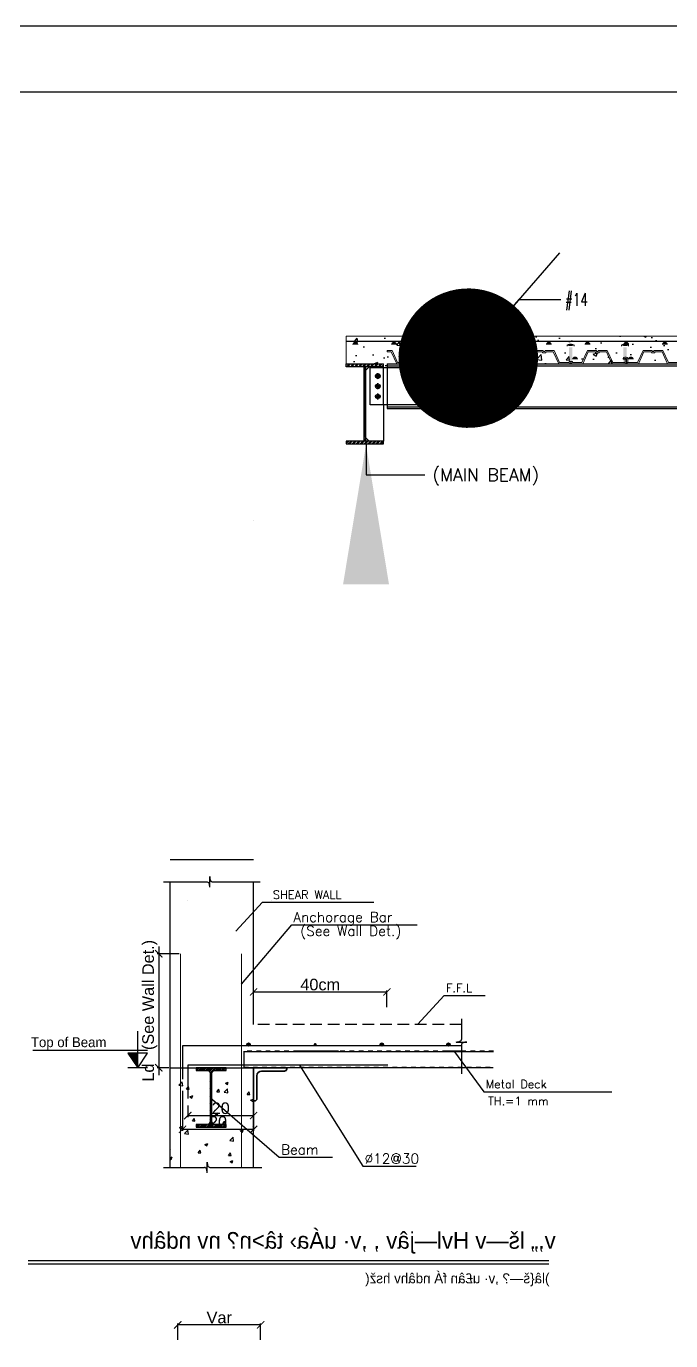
# Model space of a CAD drawing. Header units: inches. Extents: x 1387 to 2676, y -3005 to -2136.
# Drawn here: x 2532.46 to 2546.31, y -2973.37 to -2945.1 of the extents above; entities that cross this region are included whole.
import ezdxf
from ezdxf.enums import TextEntityAlignment as Align

# ---------------------------------------------------------------- set-up
doc = ezdxf.new("R2010")
doc.units = ezdxf.units.IN
doc.header["$MEASUREMENT"] = 0
doc.linetypes.add('HIDDEN', pattern=[0.375, 0.25, -0.125])
doc.linetypes.add('HIDDEN2', pattern=[0.1875, 0.125, -0.0625])
for name, color, linetype in [('1', 1, 'Continuous'), ('2B', 2, 'HIDDEN2'), ('3', 3, 'HIDDEN'), ('4', 4, 'Continuous'), ('5', 7, 'Continuous'), ('6', 6, 'Continuous'), ('7', 7, 'Continuous'), ('8', 1, 'HIDDEN'), ('9', 9, 'Continuous'), ('assign', 2, 'Continuous'), ('DIM', 8, 'Continuous'), ('DIM1', 1, 'Continuous'), ('g', 3, 'Continuous'), ('lateral brace', 5, 'Continuous'), ('Layer4', 118, 'Continuous'), ('LIN', 3, 'Continuous'), ('TEX', 2, 'Continuous'), ('TEXT', 3, 'Continuous')]:
    doc.layers.add(name, color=color, linetype=linetype)
for name, color, linetype, lineweight in [('17', 60, 'Continuous', 18), ('19', 132, 'Continuous', 25), ('2', 2, 'Continuous', 9), ('23', 252, 'Continuous', 18), ('27', 122, 'Continuous', 25), ('29', 151, 'Continuous', 25), ('30', 86, 'Continuous', 18), ('31', 253, 'Continuous', 13), ('col', 7, 'Continuous', 35)]:
    doc.layers.add(name, color=color, linetype=linetype, lineweight=lineweight)
doc.styles.add('NASKHD', font='NaskhD.shx')
doc.styles.add('PL', font='ROMANH.SHX')
doc.styles.add('ROMAND', font='ROMAND.shx')
doc.styles.add('ROMANS', font='ROMANS')
doc.styles.add('ROMANST', font='romanst.shx')
doc.styles.get("Standard").update_dxf_attribs({"font": 'arial.ttf'})
doc.styles.add('SWISE721Lt Bt', font='swissl.ttf')
doc.linetypes.add('ZIGZAG', pattern='A,0.00254,-5.08,[131,ltypeshp.shx,S=5.08,R=0,X=-5.08,Y=0],-10.16,[131,ltypeshp.shx,S=5.08,R=180,X=5.08,Y=0],-5.08', length=20.32254)
doc.dimstyles.new('LEADER', dxfattribs={"dimtxt": 2, "dimasz": 1, "dimexe": 2, "dimexo": 2, "dimgap": 1, "dimtad": 1, "dimdec": 0, "dimzin": 0, "dimdsep": 46, "dimtxsty": 'ROMANS', "dimblk": 'DOT', "dimcen": 0.09, "dimclrd": 86, "dimclre": 86, "dimclrt": 60, "dimadec": 0, "dimazin": 0, "dimtfac": 1, "dimtdec": 0, "dimtofl": 0, "dimtmove": 0, "dimatfit": 3, "dimldrblk": 'DOT', "dimfxl": 7, "dimfxlon": 1, "dimtolj": 1, "dimtzin": 0, "dimarcsym": 0})
doc.dimstyles.new('LEADER ARROW', dxfattribs={"dimtxt": 2, "dimasz": 3, "dimexe": 2, "dimexo": 2, "dimgap": 1, "dimtad": 1, "dimdec": 0, "dimzin": 0, "dimdsep": 46, "dimtxsty": 'ROMANS', "dimcen": 0.09, "dimclrd": 86, "dimclre": 86, "dimclrt": 60, "dimadec": 0, "dimazin": 0, "dimtfac": 1, "dimtdec": 0, "dimtofl": 0, "dimtmove": 0, "dimatfit": 3, "dimfxl": 7, "dimfxlon": 1, "dimtolj": 1, "dimtzin": 0, "dimarcsym": 0})

# ---------------------------------------------------------------- blocks, each defined once
blk = doc.blocks.new('DEK')
at = {"layer": '17'}
for p, q in [((-5.896, 0), (-5.896, 0.02)), ((-5.896, 0), (-5.848, 0)), ((-5.848, 0.02), (-5.848, 0)), ((-5.838, 0.078), (-5.807, 0.078)), ((-5.838, 0.031), (-5.807, 0.031)), ((-5.792, 0.078), (-5.807, 0.078)), ((-5.792, 0.031), (-5.807, 0.031)), ((-5.781, -0.103), (-5.781, 0.02)), ((-5.734, -0.103), (-5.734, 0.02)), ((-5.182, 0.316), (-5.378, -0.122)), ((-5.151, 0.269), (-5.347, -0.169)), ((-4.868, 0.316), (-5.182, 0.316)), ((-4.899, 0.269), (-5.151, 0.269)), ((-4.879, 0.224), (-4.899, 0.269)), ((-4.879, 0.224), (-4.775, 0.224)), ((-4.848, 0.271), (-4.868, 0.316)), ((-4.806, 0.271), (-4.848, 0.271)), ((-4.786, 0.316), (-4.806, 0.271)), ((-4.472, 0.316), (-4.786, 0.316)), ((-4.755, 0.269), (-4.775, 0.224)), ((-4.502, 0.269), (-4.755, 0.269)), ((-4.306, -0.169), (-4.502, 0.269)), ((-4.276, -0.122), (-4.472, 0.316)), ((-3.473, -0.122), (-3.277, 0.316)), ((-3.443, -0.169), (-3.247, 0.269)), ((-3.277, 0.316), (-2.963, 0.316)), ((-3.247, 0.269), (-2.994, 0.269)), ((-2.994, 0.269), (-2.974, 0.224)), ((-2.87, 0.224), (-2.974, 0.224)), ((-2.963, 0.316), (-2.943, 0.271)), ((-2.943, 0.271), (-2.901, 0.271)), ((-2.901, 0.271), (-2.881, 0.316)), ((-2.567, 0.316), (-2.881, 0.316)), ((-2.87, 0.224), (-2.85, 0.269)), ((-2.598, 0.269), (-2.85, 0.269)), ((-2.402, -0.169), (-2.598, 0.269)), ((-2.371, -0.122), (-2.567, 0.316)), ((-1.569, -0.122), (-1.373, 0.316)), ((-1.538, -0.169), (-1.342, 0.269)), ((-1.373, 0.316), (-1.059, 0.316)), ((-1.342, 0.269), (-1.09, 0.269)), ((-1.09, 0.269), (-1.07, 0.224)), ((-0.966, 0.224), (-1.07, 0.224)), ((-1.059, 0.316), (-1.039, 0.271)), ((-1.039, 0.271), (-0.997, 0.271)), ((-0.977, 0.316), (-0.997, 0.271)), ((-0.663, 0.316), (-0.977, 0.316)), ((-0.946, 0.269), (-0.966, 0.224)), ((-0.693, 0.269), (-0.946, 0.269)), ((-0.497, -0.169), (-0.693, 0.269)), ((-0.467, -0.122), (-0.663, 0.316)), ((-0.024, 0), (0.024, 0)), ((-5.378, -0.122), (-5.728, -0.122)), ((-5.347, -0.169), (-5.728, -0.169)), ((-3.915, -0.169), (-4.306, -0.169)), ((-3.946, -0.122), (-4.276, -0.122)), ((-3.927, -0.077), (-3.946, -0.122)), ((-3.927, -0.077), (-3.822, -0.077)), ((-3.896, -0.124), (-3.915, -0.169)), ((-3.896, -0.124), (-3.853, -0.124)), ((-3.853, -0.124), (-3.834, -0.169)), ((-3.834, -0.169), (-3.443, -0.169)), ((-3.822, -0.077), (-3.803, -0.122)), ((-3.803, -0.122), (-3.473, -0.122)), ((-2.011, -0.169), (-2.402, -0.169)), ((-2.042, -0.122), (-2.371, -0.122)), ((-2.022, -0.077), (-2.042, -0.122)), ((-2.022, -0.077), (-1.918, -0.077)), ((-1.991, -0.124), (-2.011, -0.169)), ((-1.991, -0.124), (-1.949, -0.124)), ((-1.949, -0.124), (-1.929, -0.169)), ((-1.929, -0.169), (-1.538, -0.169)), ((-1.918, -0.077), (-1.898, -0.122)), ((-1.898, -0.122), (-1.569, -0.122)), ((-0.137, -0.169), (-0.497, -0.169)), ((-0.137, -0.122), (-0.467, -0.122))]:
    blk.add_line(p, q, dxfattribs=at)
for points in [[(-0.137, -0.122), (-0.03, -0.122, 0.414214), (-0.024, -0.116), (-0.024, 0)], [(-0.137, -0.169), (-0.03, -0.169, 0.414214), (0.024, -0.116), (0.024, 0)]]:
    blk.add_lwpolyline(points, format="xyb", dxfattribs=at)
for centre, radius, start, end in [((-5.838, 0.02), 0.058, 90, 180), ((-5.838, 0.02), 0.0107, 90, 180), ((-5.792, 0.02), 0.058, 0, 90), ((-5.792, 0.02), 0.0107, 0, 90), ((-5.708, -0.099), 0.073, 182.9927, 254.4038), ((-5.726, -0.111), 0.0114, 135.3658, 258.9936)]:
    blk.add_arc(centre, radius, start, end, dxfattribs=at)
blk = doc.blocks.new('_Dot')
at = {"layer": 'DIM', "color": 0, "lineweight": -2}
blk.add_line((-0.5, 0), (-1, 0), dxfattribs=at)
at = {"layer": 'DIM', "color": 0, "const_width": 0.5}
blk.add_lwpolyline([(-0.25, 0, 1), (0.25, 0, 1)], format="xyb", close=True, dxfattribs=at)
blk = doc.blocks.new('P-O')
for p, q in [((0, 0), (-1, 0)), ((0, 0), (0, 2)), ((0, 0), (1, 1)), ((0, 0), (1, 0)), ((-1, -1), (0, 0)), ((0, -2), (0, 0))]:
    blk.add_line(p, q)
blk.add_circle((0, 0), 0.096)
blk = doc.blocks.new('_Open30')
at = {"color": 0, "linetype": 'ByBlock', "lineweight": -2}
for p, q in [((-1, 0), (0, 0)), ((0, 0), (-1, 0)), ((0, 0), (-1, 0))]:
    blk.add_line(p, q, dxfattribs=at)
blk = doc.blocks.new('_ArchTick')
at = {"color": 0, "linetype": 'ByBlock', "const_width": 0.15}
blk.add_lwpolyline([(-0.5, -0.5), (0.5, 0.5)], dxfattribs=at)

msp = doc.modelspace()

# ---------------------------------------------------------------- hatches: boundary and pattern name
h = msp.add_hatch()
h.set_pattern_fill('ANSI31', color=252, scale=0.212143, style=0)
h.set_pattern_definition([(45, (2530.77143, -2963.419446), (-0.01875096, 0.01875096), [])])
edge = h.paths.add_edge_path()
edge.add_line((2536.74854, -2968.720839), (2536.509172, -2968.720839))
edge.add_arc((2536.509172, -2968.657196), 0.063643, 180, 270, ccw=False)
edge.add_line((2536.445529, -2968.657196), (2536.445529, -2967.624768))
edge.add_arc((2536.509172, -2967.624768), 0.063643, 90, 180, ccw=False)
edge.add_line((2536.509172, -2967.561125), (2536.74854, -2967.561125))
edge.add_line((2536.74854, -2967.561125), (2536.74854, -2967.504554))
edge.add_line((2536.74854, -2967.504554), (2536.10504, -2967.504554))
edge.add_line((2536.10504, -2967.504554), (2536.10504, -2967.561125))
edge.add_line((2536.10504, -2967.561125), (2536.344408, -2967.561125))
edge.add_arc((2536.344408, -2967.624768), 0.063643, 0, 90, ccw=False)
edge.add_line((2536.408051, -2967.624768), (2536.408051, -2968.657196))
edge.add_arc((2536.344408, -2968.657196), 0.063643, -90, 0, ccw=False)
edge.add_line((2536.344408, -2968.720839), (2536.10504, -2968.720839))
edge.add_line((2536.10504, -2968.720839), (2536.10504, -2968.777411))
edge.add_line((2536.10504, -2968.777411), (2536.74854, -2968.777411))
edge.add_line((2536.74854, -2968.777411), (2536.74854, -2968.720839))
at = {"layer": '23'}
h = msp.add_hatch(color=5, dxfattribs=at)
h.set_gradient(color1=(0, 0, 255), color2=(112, 112, 255), one_color=1, tint=0.72)
edge = h.paths.add_edge_path()
edge.add_ellipse((2540.670806, -2951.956115), major_axis=(0.074597, 0), ratio=0.329270476, start_angle=180, end_angle=360)
edge.add_ellipse((2540.670806, -2951.956115), major_axis=(0.074597, 0), ratio=0.329270476, start_angle=0, end_angle=180)
h = msp.add_hatch(color=5, dxfattribs=at)
h.set_gradient(color1=(0, 0, 255), color2=(204, 204, 255), one_color=1, tint=0.9)
edge = h.paths.add_edge_path()
edge.add_ellipse((2540.670806, -2951.983626), major_axis=(0.074597, 0), ratio=0.329270476, start_angle=240.7923119, end_angle=300.7986893, ccw=False)
edge.add_line((2540.634404, -2952.005065), (2540.634404, -2952.353841))
edge.add_ellipse((2540.671702, -2952.354318), major_axis=(0.037299, 0), ratio=0.329270476, start_angle=0, end_angle=180, ccw=False)
edge.add_line((2540.709001, -2952.353841), (2540.709001, -2952.004724))
edge = h.paths.add_edge_path()
edge.add_ellipse((2540.671702, -2952.354318), major_axis=(0.037299, 0), ratio=0.329270476, start_angle=0, end_angle=180)
edge.add_ellipse((2540.671702, -2952.354318), major_axis=(0.037299, 0), ratio=0.329270476, start_angle=180, end_angle=360)
h = msp.add_hatch(color=5, dxfattribs=at)
h.set_gradient(color1=(0, 0, 255), color2=(112, 112, 255), one_color=1, tint=0.72)
edge = h.paths.add_edge_path()
edge.add_ellipse((2541.823118, -2951.956115), major_axis=(-0.074597, 0), ratio=0.329270476, start_angle=0, end_angle=180, ccw=False)
edge.add_ellipse((2541.823118, -2951.956115), major_axis=(-0.074597, 0), ratio=0.329270476, start_angle=180, end_angle=360, ccw=False)
h = msp.add_hatch(color=5, dxfattribs=at)
h.set_gradient(color1=(0, 0, 255), color2=(204, 204, 255), one_color=1, tint=0.9)
edge = h.paths.add_edge_path()
edge.add_ellipse((2541.823118, -2951.983626), major_axis=(-0.074597, 0), ratio=0.329270476, start_angle=59.2013107, end_angle=119.2076881)
edge.add_line((2541.85952, -2952.005065), (2541.85952, -2952.353841))
edge.add_ellipse((2541.822221, -2952.354318), major_axis=(-0.037299, 0), ratio=0.329270476, start_angle=180, end_angle=360)
edge.add_line((2541.784922, -2952.353841), (2541.784922, -2952.004724))
edge = h.paths.add_edge_path()
edge.add_ellipse((2541.822221, -2952.354318), major_axis=(-0.037299, 0), ratio=0.329270476, start_angle=180, end_angle=360, ccw=False)
edge.add_ellipse((2541.822221, -2952.354318), major_axis=(-0.037299, 0), ratio=0.329270476, start_angle=0, end_angle=180, ccw=False)
h = msp.add_hatch(color=5, dxfattribs=at)
h.set_gradient(color1=(0, 0, 255), color2=(112, 112, 255), one_color=1, tint=0.72)
edge = h.paths.add_edge_path()
edge.add_ellipse((2543.010969, -2951.956115), major_axis=(0.074597, 0), ratio=0.329270476, start_angle=180, end_angle=360)
edge.add_ellipse((2543.010969, -2951.956115), major_axis=(0.074597, 0), ratio=0.329270476, start_angle=0, end_angle=180)
h = msp.add_hatch(color=5, dxfattribs=at)
h.set_gradient(color1=(0, 0, 255), color2=(204, 204, 255), one_color=1, tint=0.9)
edge = h.paths.add_edge_path()
edge.add_ellipse((2543.010969, -2951.983626), major_axis=(0.074597, 0), ratio=0.329270476, start_angle=240.7923119, end_angle=300.7986893, ccw=False)
edge.add_line((2542.974568, -2952.005065), (2542.974568, -2952.353841))
edge.add_ellipse((2543.011866, -2952.354318), major_axis=(0.037299, 0), ratio=0.329270476, start_angle=0, end_angle=180, ccw=False)
edge.add_line((2543.049165, -2952.353841), (2543.049165, -2952.004724))
edge = h.paths.add_edge_path()
edge.add_ellipse((2543.011866, -2952.354318), major_axis=(0.037299, 0), ratio=0.329270476, start_angle=0, end_angle=180)
edge.add_ellipse((2543.011866, -2952.354318), major_axis=(0.037299, 0), ratio=0.329270476, start_angle=180, end_angle=360)
h = msp.add_hatch(color=5, dxfattribs=at)
h.set_gradient(color1=(0, 0, 255), color2=(112, 112, 255), one_color=1, tint=0.72)
edge = h.paths.add_edge_path()
edge.add_ellipse((2544.153679, -2951.956115), major_axis=(0.074597, 0), ratio=0.329270476, start_angle=180, end_angle=360)
edge.add_ellipse((2544.153679, -2951.956115), major_axis=(0.074597, 0), ratio=0.329270476, start_angle=0, end_angle=180)
h = msp.add_hatch(color=5, dxfattribs=at)
h.set_gradient(color1=(0, 0, 255), color2=(204, 204, 255), one_color=1, tint=0.9)
edge = h.paths.add_edge_path()
edge.add_ellipse((2544.153679, -2951.983626), major_axis=(0.074597, 0), ratio=0.329270476, start_angle=240.7923119, end_angle=300.7986893, ccw=False)
edge.add_line((2544.117277, -2952.005065), (2544.117277, -2952.353841))
edge.add_ellipse((2544.154576, -2952.354318), major_axis=(0.037299, 0), ratio=0.329270476, start_angle=0, end_angle=180, ccw=False)
edge.add_line((2544.191874, -2952.353841), (2544.191874, -2952.004724))
edge = h.paths.add_edge_path()
edge.add_ellipse((2544.154576, -2952.354318), major_axis=(0.037299, 0), ratio=0.329270476, start_angle=0, end_angle=180)
edge.add_ellipse((2544.154576, -2952.354318), major_axis=(0.037299, 0), ratio=0.329270476, start_angle=180, end_angle=360)
h = msp.add_hatch(color=5, dxfattribs=at)
h.set_gradient(color1=(0, 0, 255), color2=(112, 112, 255), one_color=1, tint=0.72)
edge = h.paths.add_edge_path()
edge.add_ellipse((2545.325162, -2951.956115), major_axis=(0.074597, 0), ratio=0.329270476, start_angle=180, end_angle=360)
edge.add_ellipse((2545.325162, -2951.956115), major_axis=(0.074597, 0), ratio=0.329270476, start_angle=0, end_angle=180)
h = msp.add_hatch(color=5, dxfattribs=at)
h.set_gradient(color1=(0, 0, 255), color2=(204, 204, 255), one_color=1, tint=0.9)
edge = h.paths.add_edge_path()
edge.add_ellipse((2545.325162, -2951.983626), major_axis=(0.074597, 0), ratio=0.329270476, start_angle=240.7923119, end_angle=300.7986893, ccw=False)
edge.add_line((2545.28876, -2952.005065), (2545.28876, -2952.353841))
edge.add_ellipse((2545.326059, -2952.354318), major_axis=(0.037299, 0), ratio=0.329270476, start_angle=0, end_angle=180, ccw=False)
edge.add_line((2545.363357, -2952.353841), (2545.363357, -2952.004724))
edge = h.paths.add_edge_path()
edge.add_ellipse((2545.326059, -2952.354318), major_axis=(0.037299, 0), ratio=0.329270476, start_angle=0, end_angle=180)
edge.add_ellipse((2545.326059, -2952.354318), major_axis=(0.037299, 0), ratio=0.329270476, start_angle=180, end_angle=360)
at = {"layer": '5'}
for points in [[(2537.267675, -2967.006348, 1), (2537.196047, -2967.006348, 1)], [(2538.700245, -2967.006348, 1), (2538.628616, -2967.006348, 1)], [(2540.132815, -2967.006348, 1), (2540.061186, -2967.006348, 1)], [(2541.565384, -2967.006348, 1), (2541.493756, -2967.006348, 1)]]:
    msp.add_hatch(color=256, dxfattribs=at).paths.add_polyline_path(points)
at = {"layer": '8'}
h = msp.add_hatch(dxfattribs=at)
h.set_pattern_fill('AR-CONC', color=256, scale=0.005, style=0)
h.set_pattern_definition([(50, (1779.4761, -2849.6741), (0.91092334, -0.0796954), [0.09525, -1.04775]), (355, (1779.4761, -2849.6741), (-0.1762171, 0.9552842), [0.0762, -0.8382029]), (100.45144, (1779.552, -2849.6807), (0.7347062, 0.8755888), [0.08095, -0.8904512]), (46.1842, (1779.4761, -2849.4201), (1.3553952, -0.2102116), [0.142875, -1.571625]), (96.63556, (1779.589, -2849.4376), (1.1870207, 1.2371306), [0.121425, -1.335678]), (351.18415, (1779.4761, -2849.4201), (1.1870207, 1.2371306), [0.1142998, -1.2572987]), (21, (1779.6031, -2849.4836), (0.75807196, -0.511326), [0.09525, -1.04775]), (326, (1779.6031, -2849.4836), (0.3090101, 0.9209398), [0.0762, -0.8382]), (71.45144, (1779.6663, -2849.5262), (1.0670821, 0.4096138), [0.08095, -0.8904497]), (37.5, (1779.4761, -2849.67408), (0.01544302, 0.4227752), [0, -0.82804, 0, -0.8509, 0, -0.841375]), (7.5, (1779.4761, -2849.6741), (0.3340983, 0.50090287), [0, -0.48514, 0, -0.80899, 0, -0.320675]), (327.5, (1779.1929, -2849.67408), (0.67795298, -0.02864372), [0, -0.3175, 0, -0.9906, 0, -1.31445]), (317.5, (1779.0659, -2849.6741), (0.7406459, 0.12713246), [0, -0.41275, 0, -0.65786, 0, -0.93345])])
h.paths.add_polyline_path([(2553.112629, -2951.765585), (2539.331925, -2951.765585), (2539.331925, -2952.365585), (2540.131925, -2952.365585), (2540.131925, -2952.445585), (2540.211925, -2952.445585), (2540.211925, -2952.365585), (2540.416532, -2952.365585), (2540.29892, -2952.102788), (2540.211925, -2952.102788), (2540.211925, -2952.074378), (2540.317331, -2952.074378), (2540.434943, -2952.337175), (2540.632512, -2952.337175), (2540.644329, -2952.310187), (2540.706882, -2952.310187), (2540.7187, -2952.337175), (2540.916271, -2952.337175), (2541.033883, -2952.074378), (2541.222442, -2952.074378), (2541.234259, -2952.101366), (2541.259664, -2952.101366), (2541.271482, -2952.074378), (2541.46004, -2952.074378), (2541.577653, -2952.337175), (2541.775222, -2952.337175), (2541.839849, -2952.337175, 0.414213562), (2541.8434, -2952.333623), (2541.8434, -2952.264136), (2541.871811, -2952.264136), (2541.871811, -2952.333623, -0.414213562), (2541.839849, -2952.365585), (2552.375943, -2952.365585, -0.480211915), (2552.320431, -2952.325688), (2552.320431, -2952.251939, 0.462711214), (2552.292801, -2952.251939, 2.414213562), (2552.286409, -2952.258331), (2552.280016, -2952.259397), (2552.280016, -2952.264136), (2552.251606, -2952.264136), (2552.251606, -2952.251939, -0.414213562), (2552.286409, -2952.217136), (2552.305009, -2952.217136), (2552.314039, -2952.217136, -0.414213562), (2552.348841, -2952.251939), (2552.348841, -2952.337175), (2552.562345, -2952.337175), (2552.679958, -2952.074378), (2552.868516, -2952.074378), (2552.880334, -2952.101366), (2552.905739, -2952.101366), (2552.917556, -2952.074378), (2553.112629, -2952.074378)])
h.paths.add_polyline_path([(2547.283078, -2952.074378), (2547.40069, -2952.337175), (2547.598259, -2952.337175), (2547.610076, -2952.310187), (2547.672629, -2952.310187), (2547.684447, -2952.337175), (2547.882018, -2952.337175), (2547.99963, -2952.074378), (2548.188189, -2952.074378), (2548.200006, -2952.101366), (2548.225411, -2952.101366), (2548.237229, -2952.074378), (2548.425787, -2952.074378), (2548.5434, -2952.337175), (2548.740969, -2952.337175), (2548.805596, -2952.337175, 0.414213562), (2548.809147, -2952.333623), (2548.809147, -2952.264136), (2548.768732, -2952.264136), (2548.768732, -2952.251939, -0.414213562), (2548.803535, -2952.217136), (2548.822136, -2952.217136), (2548.831165, -2952.217136, -0.414213562), (2548.865968, -2952.251939), (2548.865968, -2952.337175), (2549.079472, -2952.337175), (2549.197084, -2952.074378), (2549.385643, -2952.074378), (2549.39746, -2952.101366), (2549.422865, -2952.101366), (2549.434683, -2952.074378), (2549.623241, -2952.074378), (2549.740854, -2952.337175), (2549.938423, -2952.337175), (2549.95024, -2952.310187), (2550.012793, -2952.310187), (2550.02461, -2952.337175), (2550.222181, -2952.337175), (2550.339794, -2952.074378), (2550.528352, -2952.074378), (2550.54017, -2952.101366), (2550.565575, -2952.101366), (2550.577392, -2952.074378), (2550.765951, -2952.074378), (2550.883563, -2952.337175), (2551.081132, -2952.337175), (2551.09295, -2952.310187), (2551.155503, -2952.310187), (2551.16732, -2952.337175), (2551.364891, -2952.337175), (2551.482504, -2952.074378), (2551.671062, -2952.074378), (2551.68288, -2952.101366), (2551.708285, -2952.101366), (2551.720102, -2952.074378), (2551.908661, -2952.074378), (2552.026273, -2952.337175), (2552.223842, -2952.337175), (2552.292021, -2952.337175), (2552.292021, -2952.333623, -0.414213562), (2552.288469, -2952.337175), (2552.223842, -2952.337175), (2552.026273, -2952.337175), (2551.908661, -2952.074378), (2551.720102, -2952.074378), (2551.708285, -2952.101366), (2551.68288, -2952.101366), (2551.671062, -2952.074378), (2551.482504, -2952.074378), (2551.364891, -2952.337175), (2551.16732, -2952.337175), (2551.155503, -2952.310187), (2551.09295, -2952.310187), (2551.081132, -2952.337175), (2550.883563, -2952.337175), (2550.765951, -2952.074378), (2550.577392, -2952.074378), (2550.565575, -2952.101366), (2550.54017, -2952.101366), (2550.528352, -2952.074378), (2550.339794, -2952.074378), (2550.222181, -2952.337175), (2550.02461, -2952.337175), (2550.012793, -2952.310187), (2549.95024, -2952.310187), (2549.938423, -2952.337175), (2549.740854, -2952.337175), (2549.623241, -2952.074378), (2549.434683, -2952.074378), (2549.422865, -2952.101366), (2549.39746, -2952.101366), (2549.385643, -2952.074378), (2549.197084, -2952.074378), (2549.079472, -2952.337175), (2548.865968, -2952.337175), (2548.865968, -2952.251939, 0.414213562), (2548.831165, -2952.217136), (2548.803535, -2952.217136, 0.523430007), (2548.77094, -2952.264136), (2548.797143, -2952.264136), (2548.797143, -2952.245546), (2548.822136, -2952.245546), (2548.837558, -2952.245546), (2548.837558, -2952.264136), (2548.809147, -2952.264136), (2548.809147, -2952.337175), (2548.740969, -2952.337175), (2548.5434, -2952.337175), (2548.425787, -2952.074378), (2548.237229, -2952.074378), (2548.225411, -2952.101366), (2548.200006, -2952.101366), (2548.188189, -2952.074378), (2547.99963, -2952.074378), (2547.882018, -2952.337175), (2547.684447, -2952.337175), (2547.672629, -2952.310187), (2547.610076, -2952.310187), (2547.598259, -2952.337175), (2547.40069, -2952.337175), (2547.283078, -2952.074378), (2547.094519, -2952.074378), (2547.082701, -2952.101366), (2547.057297, -2952.101366), (2547.045479, -2952.074378), (2546.85692, -2952.074378), (2546.739308, -2952.337175), (2546.541737, -2952.337175), (2546.529919, -2952.310187), (2546.467367, -2952.310187), (2546.455549, -2952.337175), (2546.25798, -2952.337175), (2546.140368, -2952.074378), (2545.951809, -2952.074378), (2545.939992, -2952.101366), (2545.914587, -2952.101366), (2545.902769, -2952.074378), (2545.714211, -2952.074378), (2545.596598, -2952.337175), (2545.383095, -2952.337175), (2545.383095, -2952.251939, 0.414213562), (2545.348292, -2952.217136), (2545.320662, -2952.217136, 0.523430007), (2545.288066, -2952.264136), (2545.314269, -2952.264136), (2545.314269, -2952.245546), (2545.339262, -2952.245546), (2545.354684, -2952.245546), (2545.354684, -2952.264136), (2545.326274, -2952.264136), (2545.326274, -2952.337175), (2545.258095, -2952.337175), (2545.060526, -2952.337175), (2544.942914, -2952.074378), (2544.754355, -2952.074378), (2544.742538, -2952.101366), (2544.717133, -2952.101366), (2544.705315, -2952.074378), (2544.516757, -2952.074378), (2544.399144, -2952.337175), (2544.201573, -2952.337175), (2544.189756, -2952.310187), (2544.127203, -2952.310187), (2544.115385, -2952.337175), (2543.917816, -2952.337175), (2543.800204, -2952.074378), (2543.611645, -2952.074378), (2543.599828, -2952.101366), (2543.574423, -2952.101366), (2543.562606, -2952.074378), (2543.374047, -2952.074378), (2543.256435, -2952.337175), (2543.058864, -2952.337175), (2543.047046, -2952.310187), (2542.984493, -2952.310187), (2542.972676, -2952.337175), (2542.775107, -2952.337175), (2542.657494, -2952.074378), (2542.468936, -2952.074378), (2542.457118, -2952.101366), (2542.431713, -2952.101366), (2542.419896, -2952.074378), (2542.231337, -2952.074378), (2542.113725, -2952.337175), (2541.900221, -2952.337175), (2541.900221, -2952.251939, 0.414213562), (2541.865418, -2952.217136), (2541.837788, -2952.217136, 0.523430007), (2541.805193, -2952.264136), (2541.831396, -2952.264136), (2541.831396, -2952.245546), (2541.837788, -2952.245546, 1), (2541.837788, -2952.258331), (2541.831396, -2952.259397), (2541.831396, -2952.264136), (2541.802985, -2952.264136), (2541.802985, -2952.251939, -0.414213562), (2541.837788, -2952.217136), (2541.856389, -2952.217136), (2541.865418, -2952.217136, -0.414213562), (2541.900221, -2952.251939), (2541.900221, -2952.337175), (2542.113725, -2952.337175), (2542.231337, -2952.074378), (2542.419896, -2952.074378), (2542.431713, -2952.101366), (2542.457118, -2952.101366), (2542.468936, -2952.074378), (2542.657494, -2952.074378), (2542.775107, -2952.337175), (2542.972676, -2952.337175), (2542.984493, -2952.310187), (2543.047046, -2952.310187), (2543.058864, -2952.337175), (2543.256435, -2952.337175), (2543.374047, -2952.074378), (2543.562606, -2952.074378), (2543.574423, -2952.101366), (2543.599828, -2952.101366), (2543.611645, -2952.074378), (2543.800204, -2952.074378), (2543.917816, -2952.337175), (2544.115385, -2952.337175), (2544.127203, -2952.310187), (2544.189756, -2952.310187), (2544.201573, -2952.337175), (2544.399144, -2952.337175), (2544.516757, -2952.074378), (2544.705315, -2952.074378), (2544.717133, -2952.101366), (2544.742538, -2952.101366), (2544.754355, -2952.074378), (2544.942914, -2952.074378), (2545.060526, -2952.337175), (2545.258095, -2952.337175), (2545.322722, -2952.337175, 0.414213562), (2545.326274, -2952.333623), (2545.326274, -2952.264136), (2545.285859, -2952.264136), (2545.285859, -2952.251939, -0.414213562), (2545.320662, -2952.217136), (2545.339262, -2952.217136), (2545.348292, -2952.217136, -0.414213562), (2545.383095, -2952.251939), (2545.383095, -2952.337175), (2545.596598, -2952.337175), (2545.714211, -2952.074378), (2545.902769, -2952.074378), (2545.914587, -2952.101366), (2545.939992, -2952.101366), (2545.951809, -2952.074378), (2546.140368, -2952.074378), (2546.25798, -2952.337175), (2546.455549, -2952.337175), (2546.467367, -2952.310187), (2546.529919, -2952.310187), (2546.541737, -2952.337175), (2546.739308, -2952.337175), (2546.85692, -2952.074378), (2547.045479, -2952.074378), (2547.057297, -2952.101366), (2547.082701, -2952.101366), (2547.094519, -2952.074378)], flags=16)
at = {"layer": '8', "linetype": 'Continuous', "ltscale": 0.8}
h = msp.add_hatch(dxfattribs=at)
h.set_pattern_fill('ANSI32', color=256, scale=0.16, style=0)
h.set_pattern_definition([(45, (674.196737, -2734.769525), (-0.0424264069, 0.0424264069), []), (45, (674.22502, -2734.769525), (-0.0424264069, 0.0424264069), [])])
h.paths.add_polyline_path([(2540.131925, -2952.365585), (2539.331925, -2952.365585), (2539.331925, -2952.425585), (2540.131925, -2952.425585)])
h.paths.add_polyline_path([(2539.747925, -2952.425585), (2539.715925, -2952.425585), (2539.715925, -2954.025585), (2539.747925, -2954.025585)])
h.paths.add_polyline_path([(2540.131925, -2954.025585), (2539.331925, -2954.025585), (2539.331925, -2954.085585), (2540.131925, -2954.085585)])

# ---------------------------------------------------------------- linework, layer by layer
at = {"color": 2}
for p, q in [((2535.406916, -2963.507149), (2536.341546, -2963.507149)), ((2536.398849, -2963.621755), (2536.398849, -2963.392544)), ((2536.456151, -2963.507149), (2537.484142, -2963.507149)), ((2541.810297, -2966.448232), (2541.810297, -2966.892329)), ((2541.695691, -2966.949631), (2541.924902, -2966.949631)), ((2541.810297, -2967.006934), (2541.810297, -2967.637175)), ((2535.406916, -2969.646001), (2536.286129, -2969.646001)), ((2536.343432, -2969.760607), (2536.343432, -2969.531395)), ((2536.400734, -2969.646001), (2537.518364, -2969.646001))]:
    msp.add_line(p, q, dxfattribs=at)
msp.add_lwpolyline([(2536.74854, -2968.720839), (2536.509172, -2968.720839, -0.414213562), (2536.445529, -2968.657196), (2536.445529, -2967.624768, -0.414213562), (2536.509172, -2967.561125), (2536.74854, -2967.561125), (2536.74854, -2967.504554), (2536.10504, -2967.504554), (2536.10504, -2967.561125), (2536.344408, -2967.561125, -0.414213562), (2536.408051, -2967.624768), (2536.408051, -2968.657196, -0.414213562), (2536.344408, -2968.720839), (2536.10504, -2968.720839), (2536.10504, -2968.777411), (2536.74854, -2968.777411)], format="xyb", close=True)
for centre, radius, start, end in [((2536.342003, -2963.540044), 0.032898, 47.8172282, 90.7958882), ((2536.33083, -2963.561167), 0.056363, 21.2750126, 53.831378), ((2536.745157, -2963.3803), 0.346524, 182.0247977, 189.7711441), ((2536.554091, -2963.411371), 0.152968, 190.4478257, 203.9974083), ((2536.466867, -2963.453131), 0.056363, 201.2750126, 233.831378), ((2536.455694, -2963.474254), 0.032898, 227.8172282, 270.7958882), ((2536.243607, -2963.602928), 0.152968, 10.4478257, 23.9974083), ((2536.052541, -2963.633998), 0.346524, 2.0247977, 9.7711441), ((2541.777402, -2966.892786), 0.032898, 317.8172282, 0.7958882), ((2541.683448, -2966.603324), 0.346524, 272.0247977, 279.7711441), ((2541.714518, -2966.79439), 0.152968, 280.4478257, 293.9974083), ((2541.756279, -2966.881613), 0.056363, 291.2750126, 323.831378), ((2541.843192, -2967.006477), 0.032898, 137.8172282, 180.7958882), ((2541.864315, -2967.01765), 0.056363, 111.2750126, 143.831378), ((2541.906075, -2967.104873), 0.152968, 100.4478257, 113.9974083), ((2541.937146, -2967.295939), 0.346524, 92.0247977, 99.7711441), ((2536.286586, -2969.678896), 0.032898, 47.8172282, 90.7958882), ((2536.275413, -2969.700019), 0.056363, 21.2750126, 53.831378), ((2536.18819, -2969.741779), 0.152968, 10.4478257, 23.9974083), ((2535.997124, -2969.77285), 0.346524, 2.0247977, 9.7711441), ((2536.68974, -2969.519152), 0.346524, 182.0247977, 189.7711441), ((2536.498674, -2969.550223), 0.152968, 190.4478257, 203.9974083), ((2536.41145, -2969.591983), 0.056363, 201.2750126, 233.831378), ((2536.400277, -2969.613106), 0.032898, 227.8172282, 270.7958882)]:
    msp.add_arc(centre, radius, start, end, dxfattribs=at)
at = {"layer": '1'}
msp.add_lwpolyline([(2502.742051, -3003.152673), (2584.010402, -3003.152673), (2584.010402, -2946.519677), (2502.742051, -2946.519677)], close=True, dxfattribs=at)
at = {"layer": '2', "color": 4}
for p, q in [((2535.770933, -2969.646001), (2535.770933, -2965.050869)), ((2537.082646, -2969.646001), (2537.082646, -2965.050869))]:
    msp.add_line(p, q, dxfattribs=at)
at = {"layer": '23', "linetype": 'Continuous', "ltscale": 0.8}
for q in [(2553.112629, -2951.765585), (2539.331925, -2952.365585)]:
    msp.add_line((2539.331925, -2951.765585), q, dxfattribs=at)
at = {"layer": '23'}
for p, q in [((2540.596208, -2951.956115), (2540.596208, -2951.983942)), ((2540.745403, -2951.983942), (2540.745403, -2951.956115)), ((2541.748521, -2951.983942), (2541.748521, -2951.956115)), ((2541.897715, -2951.956115), (2541.897715, -2951.983942)), ((2542.936372, -2951.956115), (2542.936372, -2951.983942)), ((2543.085566, -2951.983942), (2543.085566, -2951.956115)), ((2544.079082, -2951.956115), (2544.079082, -2951.983942)), ((2544.228276, -2951.983942), (2544.228276, -2951.956115)), ((2545.250565, -2951.956115), (2545.250565, -2951.983942)), ((2545.399759, -2951.983942), (2545.399759, -2951.956115))]:
    msp.add_line(p, q, dxfattribs=at)
for points in [[(2540.061379, -2952.597033), (2540.011925, -2952.56848), (2539.96247, -2952.597033), (2539.96247, -2952.654138), (2540.011925, -2952.68269), (2540.061379, -2952.654138)], [(2540.061379, -2952.817033), (2540.011925, -2952.78848), (2539.96247, -2952.817033), (2539.96247, -2952.874138), (2540.011925, -2952.90269), (2540.061379, -2952.874138)], [(2540.061379, -2953.094138), (2540.011925, -2953.12269), (2539.96247, -2953.094138), (2539.96247, -2953.037033), (2540.011925, -2953.00848), (2540.061379, -2953.037033)]]:
    msp.add_lwpolyline(points, close=True, dxfattribs=at)
for centre in [(2540.011925, -2952.625585), (2540.011925, -2952.845585), (2540.011925, -2953.065585)]:
    msp.add_circle(centre, 0.049455, dxfattribs=at)
at = {"layer": '29', "linetype": 'Continuous', "ltscale": 0.8}
msp.add_lwpolyline([(2540.131925, -2953.245585), (2540.131925, -2954.025585), (2539.827925, -2954.025585), (2539.747925, -2953.945585), (2539.747925, -2952.505585), (2539.827925, -2952.425585), (2540.131925, -2952.425585)], dxfattribs=at)
msp.add_lwpolyline([(2539.847925, -2953.245585), (2539.847925, -2952.445585), (2542.247925, -2952.445585), (2542.247925, -2953.245585)], close=True, dxfattribs=at)
at = {"layer": '29'}
for centre in [(2540.011925, -2952.625585), (2540.011925, -2952.845585), (2540.011925, -2953.065585)]:
    msp.add_circle(centre, 0.032, dxfattribs=at)
at = {"layer": '2B', "ltscale": 0.0015}
for p, q in [((2542.500749, -2967.146411), (2537.128271, -2967.146411)), ((2537.128271, -2967.490228), (2542.493039, -2967.490228))]:
    msp.add_line(p, q, dxfattribs=at)
at = {"layer": '3'}
msp.add_line((2541.810297, -2966.573384), (2537.340885, -2966.573384), dxfattribs=at)
at = {"layer": '31'}
for p, q in [((2540.317331, -2952.074378), (2540.211925, -2952.074378)), ((2540.211925, -2952.102788), (2540.211925, -2952.074378)), ((2540.29892, -2952.102788), (2540.211925, -2952.102788)), ((2540.416532, -2952.365585), (2540.29892, -2952.102788)), ((2540.434943, -2952.337175), (2540.317331, -2952.074378)), ((2540.916271, -2952.337175), (2541.033883, -2952.074378)), ((2540.934682, -2952.365585), (2541.052294, -2952.102788)), ((2541.033883, -2952.074378), (2541.222442, -2952.074378)), ((2541.052294, -2952.102788), (2541.203867, -2952.102788)), ((2541.203867, -2952.102788), (2541.215685, -2952.129776)), ((2541.278239, -2952.129776), (2541.215685, -2952.129776)), ((2541.222442, -2952.074378), (2541.234259, -2952.101366)), ((2541.234259, -2952.101366), (2541.259664, -2952.101366)), ((2541.271482, -2952.074378), (2541.259664, -2952.101366)), ((2541.46004, -2952.074378), (2541.271482, -2952.074378)), ((2541.290056, -2952.102788), (2541.278239, -2952.129776)), ((2541.441629, -2952.102788), (2541.290056, -2952.102788)), ((2541.559242, -2952.365585), (2541.441629, -2952.102788)), ((2541.577653, -2952.337175), (2541.46004, -2952.074378)), ((2540.651086, -2952.365585), (2540.416532, -2952.365585)), ((2540.632512, -2952.337175), (2540.434943, -2952.337175)), ((2540.644329, -2952.310187), (2540.632512, -2952.337175)), ((2540.644329, -2952.310187), (2540.706882, -2952.310187)), ((2540.662904, -2952.338597), (2540.651086, -2952.365585)), ((2540.662904, -2952.338597), (2540.68831, -2952.338597)), ((2540.68831, -2952.338597), (2540.700127, -2952.365585)), ((2540.700127, -2952.365585), (2540.934682, -2952.365585)), ((2540.706882, -2952.310187), (2540.7187, -2952.337175)), ((2540.718702, -2952.337175), (2540.916271, -2952.337175)), ((2541.839849, -2952.365585), (2541.559242, -2952.365585)), ((2541.839849, -2952.337175), (2541.577653, -2952.337175)), ((2541.8434, -2952.264136), (2541.871811, -2952.264136))]:
    msp.add_line(p, q, dxfattribs=at)
for points in [[(2541.839849, -2952.337175, 0.414213562), (2541.8434, -2952.333623), (2541.8434, -2952.264136)], [(2541.839849, -2952.365585, 0.414213562), (2541.871811, -2952.333623), (2541.871811, -2952.264136)]]:
    msp.add_lwpolyline(points, format="xyb", dxfattribs=at)
at = {"layer": '4', "linetype": 'Continuous'}
msp.add_line((2553.112629, -2951.883717), (2539.331925, -2951.883717), dxfattribs=at)
at = {"layer": '4', "linetype": 'Continuous', "const_width": 0.0625}
for points in [[(2539.496937, -2951.951996, -1), (2539.559437, -2951.951996)], [(2540.328717, -2951.951996, -1), (2540.391217, -2951.951996)], [(2541.160497, -2951.951996, -1), (2541.222997, -2951.951996)], [(2541.992278, -2951.951996, -1), (2542.054778, -2951.951996)], [(2542.824058, -2951.951996, -1), (2542.886558, -2951.951996)], [(2543.655838, -2951.951996, -1), (2543.718338, -2951.951996)], [(2544.487618, -2951.951996, -1), (2544.550118, -2951.951996)], [(2545.319398, -2951.951996, -1), (2545.381898, -2951.951996)], [(2546.151178, -2951.951996, -1), (2546.213678, -2951.951996)], [(2540.737082, -2952.269392, -1), (2540.799582, -2952.269392)], [(2541.934536, -2952.269392, -1), (2541.997036, -2952.269392)], [(2543.077246, -2952.269392, -1), (2543.139746, -2952.269392)], [(2544.219956, -2952.269392, -1), (2544.282456, -2952.269392)], [(2545.41741, -2952.269392, -1), (2545.47991, -2952.269392)]]:
    msp.add_lwpolyline(points, format="xyb", dxfattribs=at)
at = {"layer": '5'}
for p, q in [((2541.810297, -2967.031874), (2535.812426, -2967.031874)), ((2535.812426, -2967.031874), (2535.812426, -2967.748159))]:
    msp.add_line(p, q, dxfattribs=at)
for centre in [(2537.231861, -2967.006348), (2540.097, -2967.006348), (2541.52957, -2967.006348)]:
    msp.add_circle(centre, 0.035814, dxfattribs=at)
at = {"layer": '6'}
for p, q in [((2540.224928, -2967.447555), (2535.927219, -2967.447555)), ((2535.927219, -2967.447555), (2535.927219, -2968.16384))]:
    msp.add_line(p, q, dxfattribs=at)
at = {"layer": '7', "ltscale": 20}
for p, q in [((2540.131925, -2953.245585), (2540.131925, -2952.445585)), ((2540.211925, -2952.445585), (2540.211925, -2953.245585))]:
    msp.add_line(p, q, dxfattribs=at)
at = {"layer": '9', "linetype": 'Continuous', "ltscale": 0.8}
for p, q in [((2540.131925, -2952.445585), (2540.131925, -2952.365585)), ((2540.211925, -2952.365585), (2553.112629, -2952.365585)), ((2540.211925, -2952.365585), (2540.211925, -2952.445585)), ((2540.211925, -2952.405585), (2553.112629, -2952.405585)), ((2540.211925, -2953.245585), (2540.211925, -2953.325585)), ((2540.211925, -2953.285585), (2553.112629, -2953.285585)), ((2540.211925, -2953.325585), (2553.112629, -2953.325585))]:
    msp.add_line(p, q, dxfattribs=at)
for points in [[(2540.131925, -2952.425585), (2539.331925, -2952.425585), (2539.331925, -2952.365585), (2540.131925, -2952.365585)], [(2539.715925, -2954.025585), (2539.715925, -2952.425585)], [(2539.747925, -2952.425585), (2539.747925, -2954.025585)]]:
    msp.add_lwpolyline(points, dxfattribs=at)
msp.add_lwpolyline([(2539.331925, -2954.085585), (2540.131925, -2954.085585), (2540.131925, -2954.025585), (2539.331925, -2954.025585)], close=True, dxfattribs=at)
at = {"layer": 'assign'}
for p, q in [((2535.302347, -2964.894619), (2535.302347, -2967.660804)), ((2537.340885, -2965.871434), (2540.206024, -2965.871434)), ((2535.927219, -2968.53147), (2537.340885, -2968.53147)), ((2535.812426, -2968.826921), (2537.340885, -2968.826921)), ((2537.49285, -2973.032799), (2535.7116, -2973.032799))]:
    msp.add_line(p, q, dxfattribs=at)
at = {"layer": 'assign', "color": 2}
for p, q in [((2535.739683, -2965.050869), (2535.271097, -2965.050869)), ((2537.340885, -2966.198326), (2537.340885, -2965.840184)), ((2540.206024, -2966.198326), (2540.206024, -2965.840184)), ((2535.518923, -2967.504554), (2535.271097, -2967.504554)), ((2535.812426, -2967.995962), (2535.812426, -2968.858171)), ((2535.927219, -2968.31797), (2535.927219, -2968.56272)), ((2537.340885, -2968.110499), (2537.340885, -2968.858171)), ((2535.7116, -2973.357799), (2535.7116, -2973.001549)), ((2537.49285, -2973.357799), (2537.49285, -2973.001549))]:
    msp.add_line(p, q, dxfattribs=at)
at = {"layer": 'col'}
for p, q in [((2538.053385, -2967.504554), (2537.340885, -2967.504554)), ((2537.340885, -2967.504554), (2537.340885, -2968.217054)), ((2537.412135, -2968.167179), (2537.412135, -2967.675554)), ((2537.511885, -2967.575804), (2538.00351, -2967.575804)), ((2538.053385, -2967.525929), (2538.053385, -2967.504554)), ((2537.340885, -2968.217054), (2537.36226, -2968.217054))]:
    msp.add_line(p, q, dxfattribs=at)
for centre, radius, start, end in [((2537.511885, -2967.675554), 0.09975, 90, 180), ((2538.00351, -2967.525929), 0.049875, 270, 0), ((2537.36226, -2968.167179), 0.049875, 270, 360)]:
    msp.add_arc(centre, radius, start, end, dxfattribs=at)
at = {"layer": 'DIM'}
for p, q in [((2537.340785, -2963.034005), (2535.550273, -2963.034005)), ((2535.737491, -2967.879326), (2535.818395, -2967.891874)), ((2535.737499, -2967.879343), (2535.808353, -2967.805498)), ((2535.818392, -2967.891892), (2535.808342, -2967.805499)), ((2535.898984, -2967.9613), (2535.942839, -2967.909036)), ((2535.898984, -2967.9613), (2535.953357, -2967.966057)), ((2535.953311, -2967.966066), (2535.942793, -2967.909044)), ((2536.551464, -2968.018384), (2536.595319, -2967.96612)), ((2536.551464, -2968.018385), (2536.605837, -2968.023142)), ((2536.60579, -2968.023151), (2536.595271, -2967.966129)), ((2536.708339, -2968.029896), (2536.789243, -2968.042444)), ((2536.708348, -2968.029914), (2536.779201, -2967.95607)), ((2536.733633, -2967.834095), (2536.778883, -2967.864616)), ((2536.733634, -2967.834093), (2536.797329, -2967.809643)), ((2536.778882, -2967.864616), (2536.797327, -2967.809644)), ((2536.78924, -2968.042463), (2536.77919, -2967.956071)), ((2537.203945, -2968.075469), (2537.2478, -2968.023205)), ((2537.258268, -2968.080236), (2537.24775, -2968.023214)), ((2535.969299, -2968.127494), (2536.032994, -2968.103044)), ((2535.969299, -2968.127495), (2536.014548, -2968.158016)), ((2536.014547, -2968.158016), (2536.032992, -2968.103044)), ((2537.203945, -2968.07547), (2537.258318, -2968.080227)), ((2537.276629, -2968.200348), (2537.340324, -2968.175898)), ((2537.276629, -2968.20035), (2537.321878, -2968.230871)), ((2537.321877, -2968.230871), (2537.340322, -2968.175899)), ((2536.025205, -2968.645555), (2536.06906, -2968.593291)), ((2536.079531, -2968.650322), (2536.069012, -2968.5933)), ((2536.512294, -2968.493749), (2536.575989, -2968.469299)), ((2536.512294, -2968.49375), (2536.557544, -2968.524271)), ((2536.557543, -2968.524271), (2536.575988, -2968.469299)), ((2535.747959, -2968.78715), (2535.793209, -2968.817671)), ((2535.74796, -2968.78715), (2535.811654, -2968.762699)), ((2535.793208, -2968.817671), (2535.811653, -2968.7627)), ((2535.858103, -2968.916052), (2535.928957, -2968.842207)), ((2535.938995, -2968.928601), (2535.928945, -2968.842209)), ((2536.025205, -2968.645556), (2536.079578, -2968.650313)), ((2536.677686, -2968.70264), (2536.721541, -2968.650376)), ((2536.677686, -2968.70264), (2536.732059, -2968.707397)), ((2536.732009, -2968.707407), (2536.721491, -2968.650385)), ((2537.055289, -2968.860005), (2537.100539, -2968.890526)), ((2537.05529, -2968.860004), (2537.118984, -2968.835554)), ((2537.100538, -2968.890526), (2537.118983, -2968.835554)), ((2537.330166, -2968.759725), (2537.340885, -2968.746951)), ((2537.330166, -2968.759725), (2537.340885, -2968.760663)), ((2535.858094, -2968.916034), (2535.938998, -2968.928582)), ((2536.290955, -2969.153405), (2536.35465, -2969.128955)), ((2536.290955, -2969.153405), (2536.336204, -2969.183926)), ((2536.336203, -2969.183926), (2536.354648, -2969.128955)), ((2536.828943, -2969.066605), (2536.909847, -2969.079152)), ((2536.828952, -2969.066624), (2536.899806, -2968.992779)), ((2536.909844, -2969.079173), (2536.899793, -2968.99278)), ((2535.553272, -2969.277493), (2535.550173, -2969.260694)), ((2535.550173, -2969.277208), (2535.55332, -2969.277484)), ((2535.550173, -2969.437764), (2535.590315, -2969.422355)), ((2535.571869, -2969.477326), (2535.590314, -2969.422355)), ((2536.151427, -2969.329811), (2536.195282, -2969.277547)), ((2536.151427, -2969.329811), (2536.2058, -2969.334568)), ((2536.20575, -2969.334578), (2536.195232, -2969.277556)), ((2536.803907, -2969.386896), (2536.847762, -2969.334631)), ((2536.803907, -2969.386896), (2536.858281, -2969.391653)), ((2536.858229, -2969.391663), (2536.847711, -2969.334641)), ((2535.550173, -2969.462692), (2535.57187, -2969.477327)), ((2536.83395, -2969.51966), (2536.897645, -2969.49521)), ((2536.83395, -2969.51966), (2536.8792, -2969.550181)), ((2536.879199, -2969.550181), (2536.897644, -2969.49521))]:
    msp.add_line(p, q, dxfattribs=at)
msp.add_lwpolyline([(2501.326227, -3004.568498), (2585.426227, -3004.568498), (2585.426227, -2945.103852), (2501.326227, -2945.103852)], close=True, dxfattribs=at)
for points in [[(2536.961111, -2964.56838), (2537.534812, -2963.944422), (2539.923992, -2963.944422)], [(2540.862699, -2966.572095), (2541.435284, -2965.949352), (2542.320062, -2965.949352)], [(2541.661662, -2967.162149), (2542.288366, -2968.017775), (2545.040375, -2968.017775)]]:
    msp.add_lwpolyline(points, dxfattribs=at)
msp.add_solid([(2536.961123, -2964.568391), (2536.961043, -2964.568453), (2536.961098, -2964.568369)], dxfattribs=at)
at = {"layer": 'DIM1'}
for p, q in [((2534.849699, -2967.504554), (2534.849699, -2966.719077)), ((2535.061842, -2967.133304), (2532.592289, -2967.133304)), ((2534.637556, -2967.186339), (2534.849699, -2967.504554)), ((2535.061842, -2967.186339), (2534.637556, -2967.186339)), ((2534.849699, -2967.504554), (2535.061842, -2967.186339)), ((2535.061842, -2967.504554), (2534.637556, -2967.504554))]:
    msp.add_line(p, q, dxfattribs=at)
msp.add_solid([(2534.637556, -2967.186339), (2534.849699, -2967.504554), (2534.849699, -2967.186339)], dxfattribs=at)
at = {"layer": 'g'}
for p, q in [((2540.075925, -2952.625585), (2539.947925, -2952.625585)), ((2540.011925, -2952.689585), (2540.011925, -2952.561585)), ((2540.075925, -2952.845585), (2539.947925, -2952.845585)), ((2540.011925, -2952.909585), (2540.011925, -2952.781585)), ((2540.011925, -2953.129585), (2540.011925, -2953.001585)), ((2540.075925, -2953.065585), (2539.947925, -2953.065585))]:
    msp.add_line(p, q, dxfattribs=at)
at = {"layer": 'lateral brace'}
msp.add_lwpolyline([(2501.326227, -3004.568498), (2585.426227, -3004.568498), (2585.426227, -2945.103852), (2501.326227, -2945.103852)], close=True, dxfattribs=at)
at = {"layer": 'Layer4'}
msp.add_lwpolyline([(2585.426227, -2945.103852), (2501.326227, -2945.103852), (2501.326227, -3004.568498), (2585.426227, -3004.568498)], close=True, dxfattribs=at)
at = {"layer": 'LIN'}
for p, q in [((2535.550173, -2969.646001), (2535.550173, -2963.507149)), ((2537.340885, -2966.573384), (2537.340885, -2963.507149)), ((2537.128271, -2967.146411), (2537.128271, -2967.490228)), ((2542.500749, -2967.160737), (2537.128271, -2967.160737)), ((2539.169145, -2967.146411), (2538.206688, -2967.146411)), ((2541.810297, -2967.146411), (2541.501598, -2967.146411)), ((2542.493039, -2967.504554), (2537.128271, -2967.504554)), ((2537.340885, -2969.646001), (2537.340885, -2967.504554))]:
    msp.add_line(p, q, dxfattribs=at)
at = {"layer": 'LIN', "linetype": 'ZIGZAG', "ltscale": 0.25}
msp.add_line((2535.550173, -2967.504554), (2537.340885, -2967.504554), dxfattribs=at)
at = {"layer": 'TEX', "color": 7}
msp.add_line((2532.498297, -2971.646678), (2543.685227, -2971.646678), dxfattribs=at)
at = {"layer": 'TEX', "color": 1}
msp.add_line((2532.498297, -2971.718307), (2543.685227, -2971.718307), dxfattribs=at)
at = {"layer": 'TEX'}
for points in [[(2537.082711, -2965.704225), (2538.160052, -2964.425936), (2540.854416, -2964.425936)], [(2538.324421, -2967.44764), (2539.69238, -2969.622745), (2540.838436, -2969.622745)], [(2536.408126, -2968.141048), (2537.893828, -2969.428587), (2539.039883, -2969.428587)]]:
    msp.add_lwpolyline(points, dxfattribs=at)
for points in [[(2537.082724, -2965.704236), (2537.082646, -2965.704302), (2537.082698, -2965.704214)], [(2538.935446, -2967.031968), (2538.935409, -2967.031874), (2538.935475, -2967.031951)], [(2538.324407, -2967.447649), (2538.324368, -2967.447555), (2538.324435, -2967.447631)], [(2536.408115, -2968.14106), (2536.408051, -2968.140982), (2536.408137, -2968.141035)]]:
    msp.add_solid(points, dxfattribs=at)

# ---------------------------------------------------------------- block references
at = {"layer": '5', "xscale": 0.6, "yscale": 0.6, "zscale": 0.6}
for p in [(2545.340479, -2952.264136), (2548.823352, -2952.264136)]:
    msp.add_blockref('DEK', p, dxfattribs=at)
at = {"layer": 'assign', "xscale": 0.15625, "yscale": 0.15625, "zscale": 0.15625}
for p, rotation in [((2535.302347, -2965.050869), 270), ((2537.340885, -2965.871434), 180), ((2535.302347, -2967.504554), 90), ((2535.927219, -2968.53147), 180), ((2535.812426, -2968.826921), 180), ((2535.7116, -2973.032799), 180)]:
    msp.add_blockref('_ArchTick', p, dxfattribs=dict(at, rotation=rotation))
for p in [(2540.206024, -2965.871434), (2537.340885, -2968.53147), (2537.340885, -2968.826921), (2537.49285, -2973.032799)]:
    msp.add_blockref('_ArchTick', p, dxfattribs=at)
at = {"layer": 'DIM', "xscale": 0.0001, "yscale": 0.0001, "zscale": 0.0001}
for p in [(2537.340885, -2955.741634), (2537.718591, -2963.906115)]:
    msp.add_blockref('P-O', p, dxfattribs=at)
at = {"layer": 'DIM'}
for name, p, xscale, yscale, zscale, rotation in [('P-O', (2535.550173, -2963.034005), 0.0001, 0.0001, 0.0001, 180), ('P-O', (2535.927879, -2963.906115), 0.0001, 0.0001, 0.0001, 180), ('_Open30', (2540.861515, -2966.573384), 0.00175, 0.00175, 0.00175, 227.4028215295936), ('_Open30', (2541.660628, -2967.160737), 0.00175, 0.00175, 0.00175, 126.220976730583)]:
    msp.add_blockref(name, p, dxfattribs=dict(at, xscale=xscale, yscale=yscale, zscale=zscale, rotation=rotation))

# ---------------------------------------------------------------- texts
at = {"layer": '19', "style": 'ROMANS'}
msp.add_text('(MAIN BEAM)', height=0.27, dxfattribs=at).set_placement((2541.185138, -2954.749941), align=Align.MIDDLE_LEFT)
at = {"layer": '27', "style": 'ROMANST', "width": 0.7}
msp.add_text('#14', height=0.27, dxfattribs=at).set_placement((2544.032982, -2950.982093), align=Align.MIDDLE_LEFT)
at = {"layer": 'assign', "color": 2, "insert": (2535.11078, -2966.277711), "char_height": 0.25, "attachment_point": 5, "rotation": 90, "style": 'SWISE721Lt Bt'}
msp.add_mtext('\\A1;Ld   (See Wall Det.)', dxfattribs=at)
at = {"layer": 'assign', "color": 2, "char_height": 0.25, "attachment_point": 5, "style": 'SWISE721Lt Bt'}
for s, insert in [('\\A1;40cm', (2538.773455, -2965.71483)), ('\\A1;20', (2536.634052, -2968.374866)), ('\\A1;20', (2536.576655, -2968.670317)), ('\\A1;Var', (2536.602225, -2972.877383))]:
    msp.add_mtext(s, dxfattribs=dict(at, insert=insert))
at = {"layer": 'DIM', "color": 3, "insert": (2536.445529, -2963.033805), "char_height": 0.0002, "attachment_point": 5}
msp.add_mtext('Var', dxfattribs=at)
at = {"layer": 'DIM1', "color": 2, "style": 'PL'}
msp.add_text('Top of Beam', height=0.21214286, dxfattribs=at).set_placement((2532.553914, -2967.059855))
at = {"layer": 'TEX', "style": 'ROMAND'}
for s, height, p in [('SHEAR WALL', 0.1790712, (2537.75596, -2963.870935)), ('Anchorage Bar', 0.21488544, (2538.195866, -2964.368633)), (' (See Wall Det.)', 0.21488544, (2538.195866, -2964.668886)), ('F.F.L', 0.1790712, (2541.476304, -2965.875865)), ('Metal Deck', 0.1790712, (2542.329386, -2967.944287)), ('TH.=1 mm', 0.1790712, (2542.379703, -2968.309273)), ('Beam', 0.2148854, (2537.929642, -2969.371284)), ('%%C12@30', 0.2148854, (2539.728194, -2969.565442))]:
    msp.add_text(s, height=height, dxfattribs=at).set_placement(p)
at = {"layer": 'TEX', "color": 5, "style": 'NASKHD', "text_generation_flag": 2}
msp.add_text('v,„ lš—v Hvl—jâv , ,v· uÁa› tâ>n\x8d nv ndâhv ', height=0.3581424, dxfattribs=at).set_placement((2543.835458, -2971.394916))
at = {"layer": 'TEXT', "style": 'NASKHD', "text_generation_flag": 2}
msp.add_text(')lâ{š—\x8d ,v· u£ân fÁ ndâhv hsž(', height=0.21488544, dxfattribs=at).set_placement((2543.699871, -2972.138657))

# ---------------------------------------------------------------- leaders
at = {"layer": '30', "linetype": 'Continuous'}
msp.add_leader([(2541.954802, -2952.24125), (2543.052026, -2950.982093), (2543.948187, -2950.982093)], dimstyle='LEADER', override={"dimasz": 3, "dimgap": 1, "dimtad": 0}, dxfattribs=at)
at = {"layer": '30', "linetype": 'Continuous', "ltscale": 0.8}
msp.add_leader([(2539.757832, -2954.103094), (2539.757832, -2954.749941), (2541.020783, -2954.749941)], dimstyle='LEADER ARROW', override={"dimtad": 0}, dxfattribs=at)

doc.saveas('drawing.dxf')
